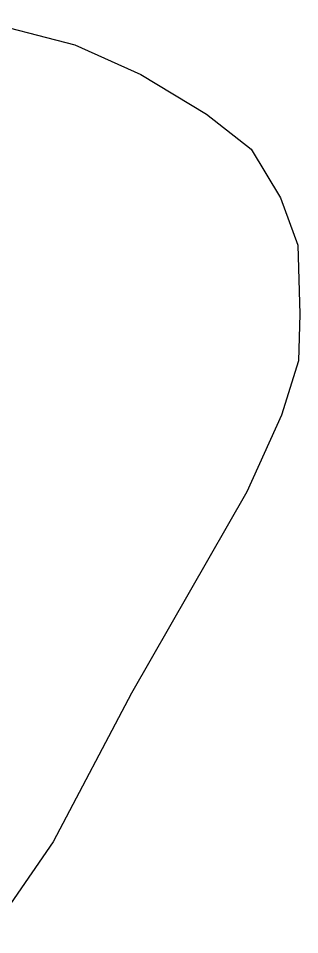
# Model space of a CAD drawing. Header units: millimetres. Extents: x 617751 to 636088, y 68402 to 77988.
# Drawn here: x 622398.9 to 622429.5, y 69189.8 to 69289.1 of the extents above; entities that cross this region are included whole.
import ezdxf

# ---------------------------------------------------------------- set-up
doc = ezdxf.new("R2010")
doc.units = ezdxf.units.MM
doc.header["$LTSCALE"] = 3
doc.header["$MEASUREMENT"] = 0
doc.layers.add('ALINHAMENTO PREDIAL', color=120, linetype='Continuous')

msp = doc.modelspace()

# ---------------------------------------------------------------- linework, layer by layer
at = {"layer": 'ALINHAMENTO PREDIAL'}
msp.add_lwpolyline([(622393.863, 69289.107), (622405.068, 69286.218), (622412.234, 69283.03), (622419.362, 69278.729), (622424.189, 69274.918), (622427.385, 69269.656), (622429.241, 69264.535), (622429.451, 69257.075), (622429.306, 69252.006), (622427.494, 69246.126), (622423.703, 69237.828), (622411.205, 69216.008), (622402.699, 69199.888), (622395.753, 69189.837)], dxfattribs=at)
msp.add_lwpolyline([(622393.863, 69289.107), (622405.068, 69286.218), (622412.234, 69283.03), (622419.362, 69278.729), (622424.189, 69274.918), (622427.385, 69269.656), (622429.241, 69264.535), (622429.451, 69257.075), (622429.306, 69252.006), (622427.494, 69246.126), (622423.703, 69237.828), (622411.205, 69216.008), (622402.699, 69199.888), (622395.753, 69189.837)], dxfattribs=at)
msp.add_lwpolyline([(622393.863, 69289.107), (622405.068, 69286.218), (622412.234, 69283.03), (622419.362, 69278.729), (622424.189, 69274.918), (622427.385, 69269.656), (622429.241, 69264.535), (622429.451, 69257.075), (622429.306, 69252.006), (622427.494, 69246.126), (622423.703, 69237.828), (622411.205, 69216.008), (622402.699, 69199.888), (622395.753, 69189.837)], dxfattribs=at)
msp.add_lwpolyline([(622393.863, 69289.107), (622405.068, 69286.218), (622412.234, 69283.03), (622419.362, 69278.729), (622424.189, 69274.918), (622427.385, 69269.656), (622429.241, 69264.535), (622429.451, 69257.075), (622429.306, 69252.006), (622427.494, 69246.126), (622423.703, 69237.828), (622411.205, 69216.008), (622402.699, 69199.888), (622395.753, 69189.837)], dxfattribs=at)
msp.add_lwpolyline([(622393.863, 69289.107), (622405.068, 69286.218), (622412.234, 69283.03), (622419.362, 69278.729), (622424.189, 69274.918), (622427.385, 69269.656), (622429.241, 69264.535), (622429.451, 69257.075), (622429.306, 69252.006), (622427.494, 69246.126), (622423.703, 69237.828), (622411.205, 69216.008), (622402.699, 69199.888), (622395.753, 69189.837)], dxfattribs=at)
msp.add_lwpolyline([(622393.863, 69289.107), (622405.068, 69286.218), (622412.234, 69283.03), (622419.362, 69278.729), (622424.189, 69274.918), (622427.385, 69269.656), (622429.241, 69264.535), (622429.451, 69257.075), (622429.306, 69252.006), (622427.494, 69246.126), (622423.703, 69237.828), (622411.205, 69216.008), (622402.699, 69199.888), (622395.753, 69189.837)], dxfattribs=at)
msp.add_lwpolyline([(622393.863, 69289.107), (622405.068, 69286.218), (622412.234, 69283.03), (622419.362, 69278.729), (622424.189, 69274.918), (622427.385, 69269.656), (622429.241, 69264.535), (622429.451, 69257.075), (622429.306, 69252.006), (622427.494, 69246.126), (622423.703, 69237.828), (622411.205, 69216.008), (622402.699, 69199.888), (622395.753, 69189.837)], dxfattribs=at)
msp.add_lwpolyline([(622393.863, 69289.107), (622405.068, 69286.218), (622412.234, 69283.03), (622419.362, 69278.729), (622424.189, 69274.918), (622427.385, 69269.656), (622429.241, 69264.535), (622429.451, 69257.075), (622429.306, 69252.006), (622427.494, 69246.126), (622423.703, 69237.828), (622411.205, 69216.008), (622402.699, 69199.888), (622395.753, 69189.837)], dxfattribs=at)

doc.saveas('drawing.dxf')
